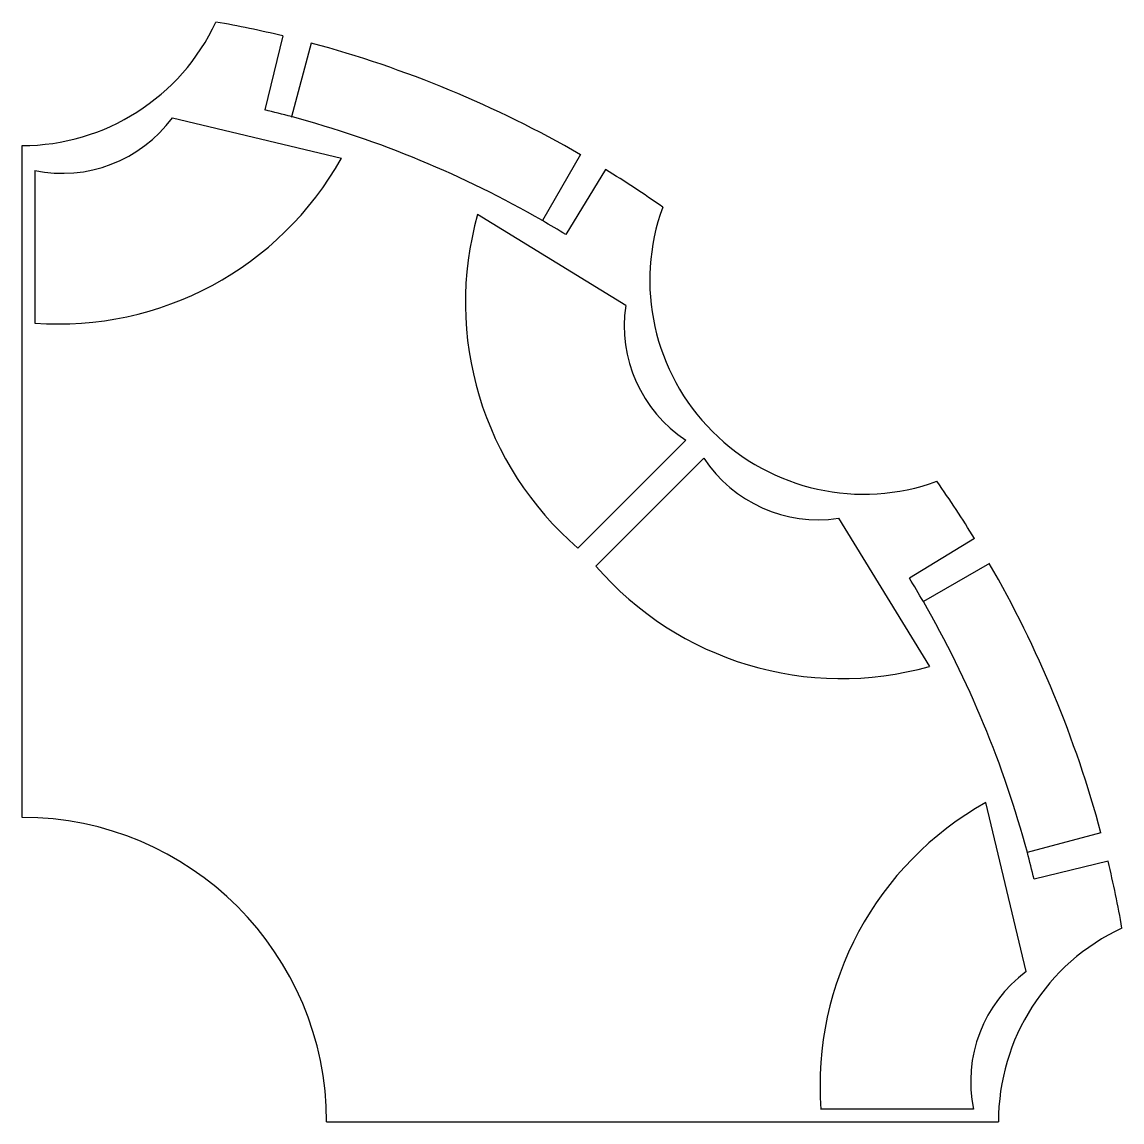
# Model space of a CAD drawing. Extents: x 0 to 21.7, y 0 to 21.7.
import ezdxf

# ---------------------------------------------------------------- set-up
doc = ezdxf.new("R2010")
doc.units = 0
doc.layers.add('default', color=7, linetype='CONTINUOUS')

msp = doc.modelspace()

# ---------------------------------------------------------------- linework, layer by layer
at = {"layer": 'default'}
for p, q in [((5.136, 21.392), (4.786, 19.934)), ((5.694, 21.25), (5.306, 19.801)), ((2.963, 19.779), (6.293, 18.984)), ((5.306, 19.801), (5.303, 19.792)), ((0, 6), (0, 19.232)), ((11, 19.053), (10.25, 17.754)), ((0.25, 18.739), (0.25, 15.736)), ((11.495, 18.758), (10.711, 17.479)), ((11.891, 16.081), (8.974, 17.874)), ((10.25, 17.754), (10.245, 17.745)), ((13.074, 13.427), (10.95, 11.304)), ((13.427, 13.074), (11.304, 10.95)), ((16.081, 11.891), (17.874, 8.974)), ((18.758, 11.495), (17.479, 10.711)), ((19.053, 11), (17.754, 10.25)), ((17.754, 10.25), (17.745, 10.245)), ((19.779, 2.963), (18.984, 6.293)), ((21.25, 5.694), (19.801, 5.306)), ((19.801, 5.306), (19.792, 5.303)), ((21.392, 5.136), (19.934, 4.786)), ((18.739, 0.25), (15.736, 0.25)), ((6, 0), (19.232, 0))]:
    msp.add_line(p, q, dxfattribs=at)
for centre, radius, start, end in [((0, 23.447), 4.215, 270, 335), ((0, 0), 22, 76.5, 80), ((0, 0), 22, 60, 75), ((0, 0), 20.5, 75, 76.5), ((0.79, 21.389), 2.704, 258.4837, 323.4837), ((0, 0), 20.5, 60, 75), ((0.722, 22.103), 6.385, 265.756, 330.756), ((0, 0), 22, 55, 58.5), ((16.58, 16.58), 4.215, 160, 290), ((15.119, 16.14), 6.385, 164.244, 229.244), ((0, 0), 20.5, 58.5, 60), ((14.566, 15.682), 2.704, 171.5163, 236.5163), ((15.682, 14.566), 2.704, 213.4837, 278.4837), ((0, 0), 22, 31.5, 35), ((16.14, 15.119), 6.385, 220.756, 285.756), ((0, 0), 22, 15, 30), ((0, 0), 20.5, 30, 31.5), ((0, 0), 20.5, 15, 30), ((22.103, 0.722), 6.385, 119.244, 184.244), ((0, 0), 6, 0, 90), ((0, 0), 20.5, 13.5, 15), ((0, 0), 22, 10, 13.5), ((23.447, 0), 4.215, 115, 180), ((21.389, 0.79), 2.704, 126.5163, 191.5163)]:
    msp.add_arc(centre, radius, start, end, dxfattribs=at)

doc.saveas('drawing.dxf')
